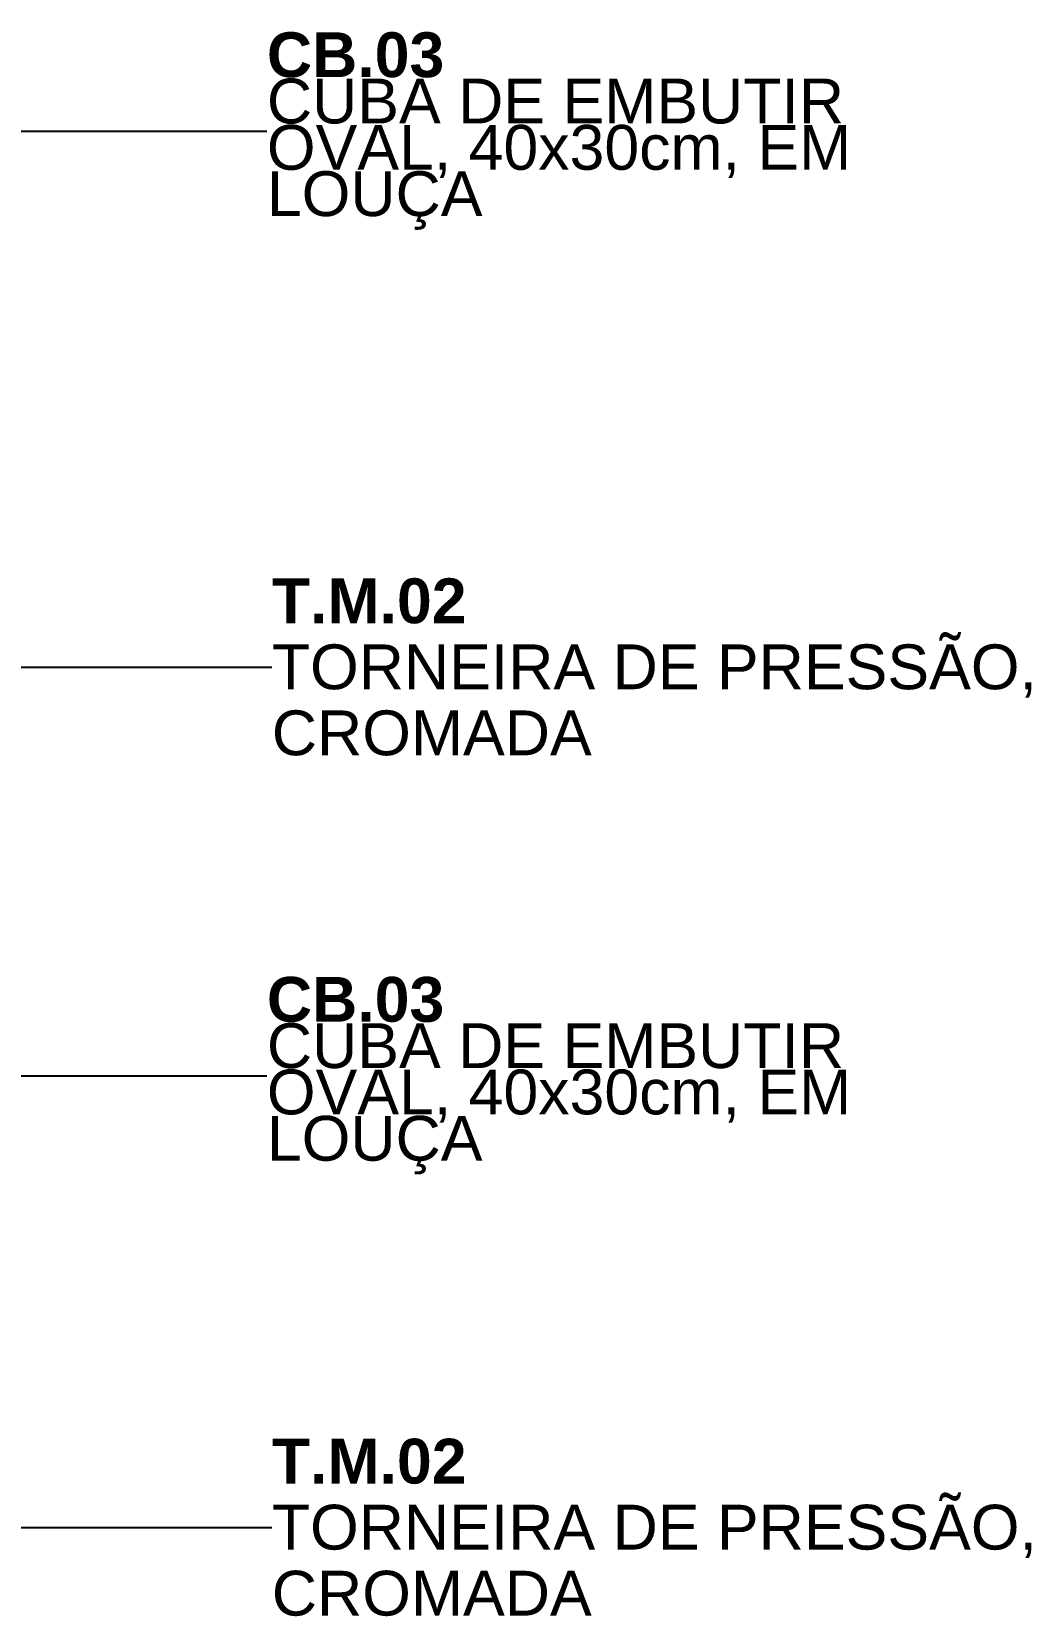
# Model space of a CAD drawing. Header units: metres. Extents: x -1.1 to 45.1, y -1 to 1.8.
# Drawn here: x 12.269 to 12.958, y -0.121 to 0.972 of the extents above; entities that cross this region are included whole.
import ezdxf

# ---------------------------------------------------------------- set-up
doc = ezdxf.new("R2010")
doc.units = ezdxf.units.M
doc.header["$MEASUREMENT"] = 0
doc.layers.add('COTAS DETALHAMENTO.EXEC_Caneta_No__1', color=7, linetype='Continuous', lineweight=40)
doc.layers.add('COTAS DETALHAMENTO.EXEC_Caneta_No__27', color=7, linetype='Continuous', lineweight=0, true_color=0xbd2d17)
doc.styles.add('GENERATED_STYLE_2', font='arial.ttf')
doc.dimstyles.new('GENERATED_STYLE__20', dxfattribs={"dimtxt": 0.18, "dimasz": 0.03648, "dimexe": 0.18, "dimexo": 0.0625, "dimgap": 0, "dimtad": 0, "dimtih": 1, "dimtoh": 1, "dimdec": 4, "dimzin": 0, "dimdsep": 46, "dimcen": 0.09, "dimadec": 0, "dimazin": 0, "dimtfac": 1, "dimtdec": 4, "dimtmove": 0, "dimatfit": 3, "dimldrblk": 'ARROWHEAD_11', "dimfxl": 0, "dimtolj": 1, "dimtzin": 0, "dimarcsym": 0})

# ---------------------------------------------------------------- blocks, each defined once
blk = doc.blocks.new('ARROWHEAD_11')
at = {"color": 0, "linetype": 'Continuous', "lineweight": 0}
blk.add_line((0, 0), (-1, 0), dxfattribs=at)
at = {"color": 0, "linetype": 'Continuous', "lineweight": 0, "const_width": 0.25, "flags": 128}
blk.add_lwpolyline([(-0.125, 0, 1), (0.125, 0, 1)], format="xyb", close=True, dxfattribs=at)

msp = doc.modelspace()

# ---------------------------------------------------------------- texts
at = {"layer": 'COTAS DETALHAMENTO.EXEC_Caneta_No__1', "color": 7, "linetype": 'Continuous', "lineweight": 40, "width": 0.527588, "attachment_point": 4, "style": 'GENERATED_STYLE_2'}
for s, insert, char_height, line_spacing_factor in [('\\A1;{\\pql;\\fArial|b1|i0|c0|p0;\\W1.000000;CB.03\\P\\pql;\\fArial|b0|i0|c0|p0;\\W1.000000;CUBA DE EMBUTIR\\fArial|b0|i0|c0|p0;\\W1.000000; \\fArial|b0|i0|c0|p0;\\W1.000000;OVAL,\\fArial|b0|i0|c0|p0;\\W1.000000; \\fArial|b0|i0|c0|p0;\\W1.000000;40x30cm,\\fArial|b0|i0|c0|p0;\\W1.000000; \\fArial|b0|i0|c0|p0;\\W1.000000;EM LOUÇA}', (12.4312, 0.903), 0.0309054, 0.619884), ('\\A1;{\\pql;\\fArial|b1|i0|c0|p0;\\W1.000000;T.M.02\\P\\pql;\\fArial|b0|i0|c0|p0;\\W1.000000;TORNEIRA DE PRESSÃO, CROMADA}', (12.4346, 0.5334), 0.030905, 0.883579), ('\\A1;{\\pql;\\fArial|b1|i0|c0|p0;\\W1.000000;CB.03\\P\\pql;\\fArial|b0|i0|c0|p0;\\W1.000000;CUBA DE EMBUTIR\\fArial|b0|i0|c0|p0;\\W1.000000; \\fArial|b0|i0|c0|p0;\\W1.000000;OVAL,\\fArial|b0|i0|c0|p0;\\W1.000000; \\fArial|b0|i0|c0|p0;\\W1.000000;40x30cm,\\fArial|b0|i0|c0|p0;\\W1.000000; \\fArial|b0|i0|c0|p0;\\W1.000000;EM LOUÇA}', (12.4312, 0.2517), 0.0309054, 0.619884), ('\\A1;{\\pql;\\fArial|b1|i0|c0|p0;\\W1.000000;T.M.02\\P\\pql;\\fArial|b0|i0|c0|p0;\\W1.000000;TORNEIRA DE PRESSÃO, CROMADA}', (12.4346, -0.0598), 0.030905, 0.883579)]:
    msp.add_mtext(s, dxfattribs=dict(at, insert=insert, char_height=char_height, line_spacing_factor=line_spacing_factor))

# ---------------------------------------------------------------- leaders
at = {"layer": 'COTAS DETALHAMENTO.EXEC_Caneta_No__27', "color": 22, "linetype": 'Continuous', "lineweight": 0, "true_color": 0xbd2d17, "annotation_type": 0, "has_hookline": 1, "hookline_direction": 0}
for points, text_width in [([(11.8806, 0.7603), (11.8806, 0.903), (12.4312, 0.903)], 0.3974), ([(12.0891, 0.6427), (12.0891, 0.5334), (12.4346, 0.5334)], 0.5225), ([(11.8806, 0.1091), (11.8806, 0.2517), (12.4312, 0.2517)], 0.3974), ([(12.0891, 0.0494), (12.0891, -0.0598), (12.4346, -0.0598)], 0.5225)]:
    msp.add_leader(points, dimstyle='GENERATED_STYLE__20', dxfattribs=dict(at, text_width=text_width))

doc.saveas('drawing.dxf')
